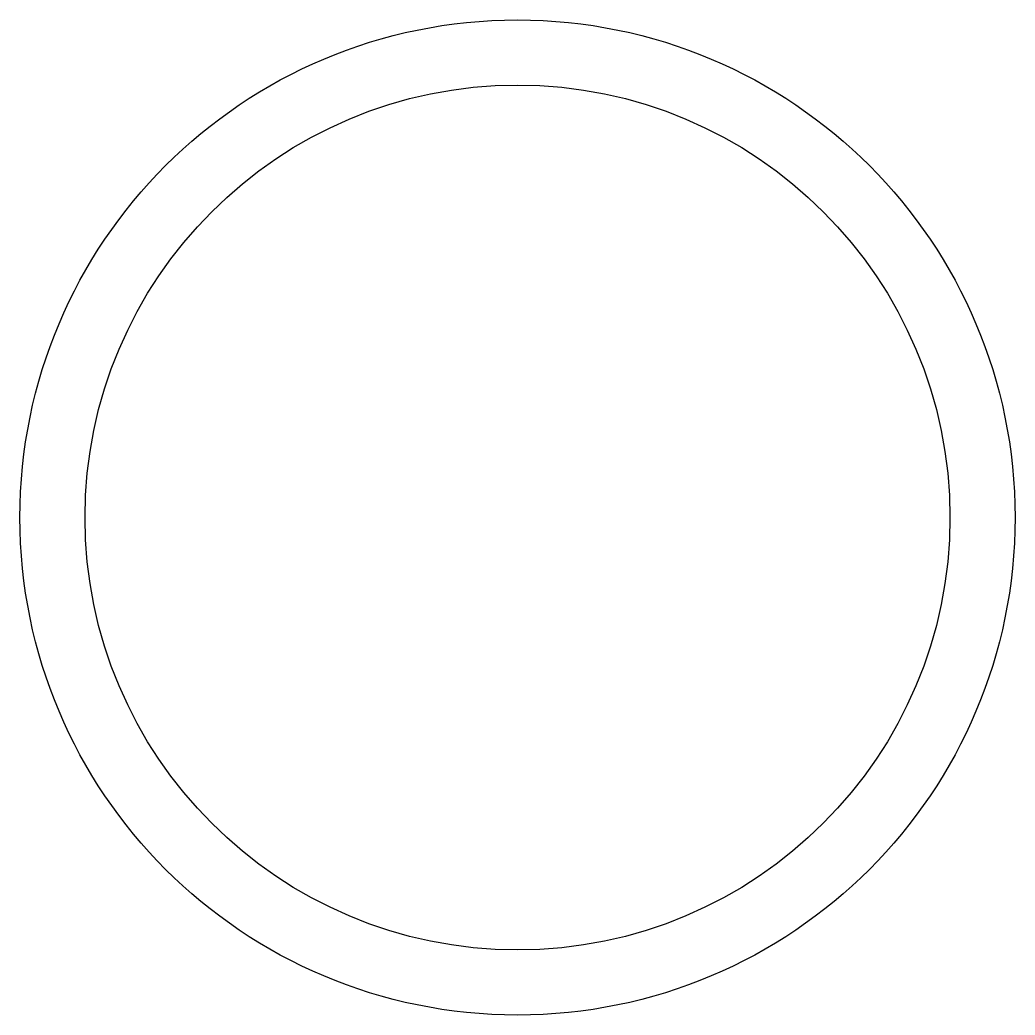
# Model space of a CAD drawing. Header units: millimetres. Extents: x -44.5 to 44.5, y -44.5 to 44.5.
import ezdxf

# ---------------------------------------------------------------- set-up
doc = ezdxf.new("R2010")
doc.units = ezdxf.units.MM
doc.layers.get('0').update_dxf_attribs({"linetype": 'CONTINUOUS'})

msp = doc.modelspace()

# ---------------------------------------------------------------- linework, layer by layer
for radius in [44.45, 38.633]:
    msp.add_circle((0, 0), radius)

doc.saveas('drawing.dxf')
